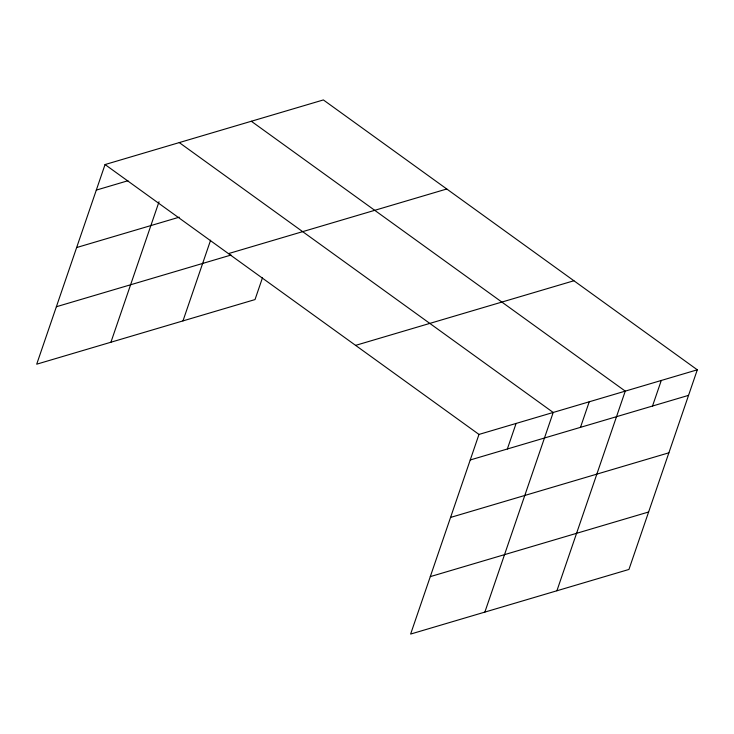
<?xml version="1.0" encoding="UTF-8"?>
<svg xmlns="http://www.w3.org/2000/svg" width="734" height="734" viewBox="0 0 734 734"><rect width="100%" height="100%" fill="white"/><g stroke="black" fill="none" stroke-linecap="round" stroke-linejoin="round"><path stroke-width="1.1" d="M697.3 369.808L478.981 434.427L410.627 634.066L628.946 569.446L697.3 369.808L323.373 99.934L105.054 164.554L36.7 364.192L255.019 299.573L262.442 277.892M110.926 342.218L159.03 201.74M182.977 320.896L210.603 240.192M507.35 448.997L516.094 423.445M484.862 612.092L553.207 412.462L179.28 142.589M580.484 427.344L589.228 401.801M556.904 590.769L625.258 391.13L251.322 121.257M652.526 406.021L661.279 380.469M96.301 190.106L127.955 180.738M76.63 247.551L179.243 217.181M228.448 253.615L446.767 188.996M56.371 306.739L231.026 255.047M355.586 345.375L573.905 280.755M470.228 459.979L688.556 395.36M450.566 517.433L668.885 452.805M430.298 576.621L648.617 511.993M105.054 164.554L478.981 434.427"/></g></svg>
